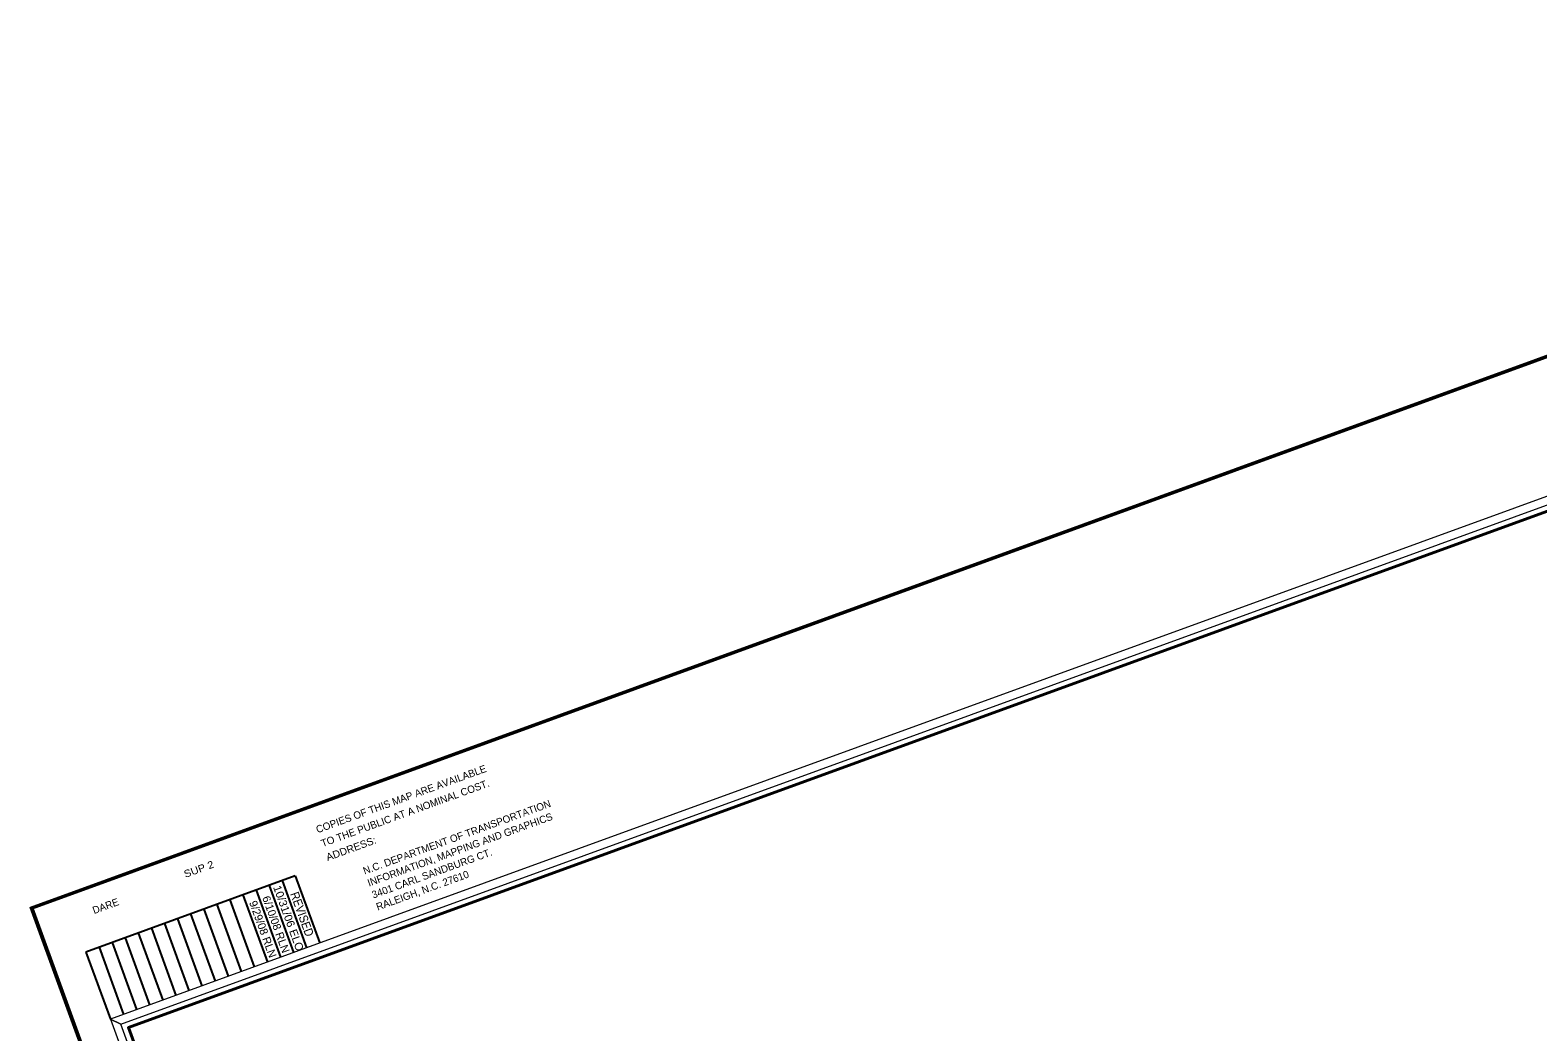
# Model space of a CAD drawing. Extents: x 719777 to 940315, y 129725 to 289775.
# Drawn here: x 719777 to 752931, y 217792 to 239817 of the extents above; entities that cross this region are included whole.
import ezdxf
from ezdxf.enums import TextEntityAlignment as Align

# ---------------------------------------------------------------- set-up
doc = ezdxf.new("R2010")
doc.units = 0
doc.header["$LTSCALE"] = 62
doc.header["$PDMODE"] = 32
doc.header["$PDSIZE"] = 31
for name, color, linetype, lineweight in [('1', 7, 'Continuous', 25), ('20', 7, 'Continuous', 40), ('23', 7, 'Continuous', 25)]:
    doc.layers.add(name, color=color, linetype=linetype, lineweight=lineweight)

msp = doc.modelspace()

# ---------------------------------------------------------------- linework, layer by layer
at = {"layer": '1', "lineweight": 13}
msp.add_lwpolyline([(752826.4, 129725.23), (719776.78, 220528.34), (772772.66, 239817.26), (805822.29, 149014.16)], close=True, dxfattribs=at)
at = {"layer": '1'}
msp.add_point((719821.64, 220507.42), dxfattribs=at)
at = {"layer": '20', "lineweight": 25}
for p, q in [((725606.15, 221221.25), (721004.12, 219546.25)), ((725606.15, 221221.25), (726143.47, 219744.97)), ((724743.26, 220907.19), (725280.58, 219430.9)), ((725030.88, 221011.87), (725568.2, 219535.59)), ((725318.5, 221116.56), (725855.82, 219640.27)), ((723592.77, 220488.44), (724130.09, 219012.16)), ((723880.39, 220593.13), (724417.72, 219116.84)), ((724168.01, 220697.81), (724705.34, 219221.53)), ((724455.63, 220802.5), (724992.96, 219326.21)), ((722729.88, 220174.38), (723267.2, 218698.09)), ((723017.5, 220279.06), (723554.82, 218802.78)), ((723305.12, 220383.75), (723842.44, 218907.46)), ((721867.01, 219860.32), (722404.34, 218384.03)), ((722154.64, 219965.01), (722691.96, 218488.72)), ((722442.26, 220069.69), (722979.58, 218593.4)), ((721004.12, 219546.25), (721541.45, 218069.97)), ((721291.74, 219650.94), (721829.07, 218174.65)), ((721579.36, 219755.62), (722116.69, 218279.34))]:
    msp.add_line(p, q, dxfattribs=at)
at = {"layer": '20'}
for points in [[(772751.74, 239772.4), (805777.43, 149035.08), (752847.32, 129770.1), (719821.64, 220507.42)], [(772799.97, 236397.51), (804418.8, 149525.48), (753556.66, 131013.17), (721937.82, 217885.2)]]:
    msp.add_lwpolyline(points, close=True, dxfattribs=at)
at = {"layer": '20', "lineweight": 13}
msp.add_lwpolyline([(773000.06, 236799.37), (721541.45, 218069.97), (721770.41, 217963.29), (772878.05, 236564.95), (804586.23, 149447.43), (753478.6, 130845.77), (721770.41, 217963.29), (721541.45, 218069.97), (753371.78, 130616.85), (804830.39, 149346.25)], close=True, dxfattribs=at)
at = {"layer": '23', "lineweight": 13}
for points in [[(805822.29, 149014.16), (772772.66, 239817.26), (719776.78, 220528.34), (752826.4, 129725.23)], [(772772.66, 239817.26), (805822.29, 149014.16), (752826.4, 129725.23), (719776.78, 220528.34)]]:
    msp.add_lwpolyline(points, close=True, dxfattribs=at)

# ---------------------------------------------------------------- texts
at = {"layer": '20'}
for s, p in [('COPIES OF THIS MAP ARE AVAILABLE', (726097.36, 222157.3)), ('TO THE PUBLIC AT A NOMINAL COST.', (726208.3, 221852.52)), ('N.C. DEPARTMENT OF TRANSPORTATION', (727132.35, 221249.46)), ('INFORMATION, MAPPING AND GRAPHICS', (727228.43, 220985.48)), ('3401 CARL SANDBURG CT.', (727324.51, 220721.5)), ('RALEIGH, N.C. 27610', (727420.59, 220457.52))]:
    msp.add_text(s, height=160.9, rotation=20, dxfattribs=at).set_placement(p)
for s, height, rotation, width, p in [('ADDRESS:', 160.9, 20, 1.05, (726319.23, 221547.74)), ('REVISED', 193.1, 290, 0.9, (725491.43, 220825.82))]:
    msp.add_text(s, height=height, rotation=rotation, dxfattribs=dict(at, width=width)).set_placement(p)
for s, height, rotation, width, p in [('SUP 2  ', 160.9, 20, 1.1, (723575.45, 221315.94)), ('10/31/06 ELO', 175, 290, 1.05, (725376.55, 220260.11))]:
    msp.add_text(s, height=height, rotation=rotation, dxfattribs=dict(at, width=width)).set_placement(p, align=Align.CENTER)
for s, height, rotation, p in [('DARE        ', 160.9, 20, (721688.79, 220564.64)), (' 9/29/08 RLN', 175, 290, (724801.3, 220050.74)), (' 6/10/08 RLN', 175, 290, (725088.93, 220155.43))]:
    msp.add_text(s, height=height, rotation=rotation, dxfattribs=at).set_placement(p, align=Align.CENTER)

doc.saveas('drawing.dxf')
